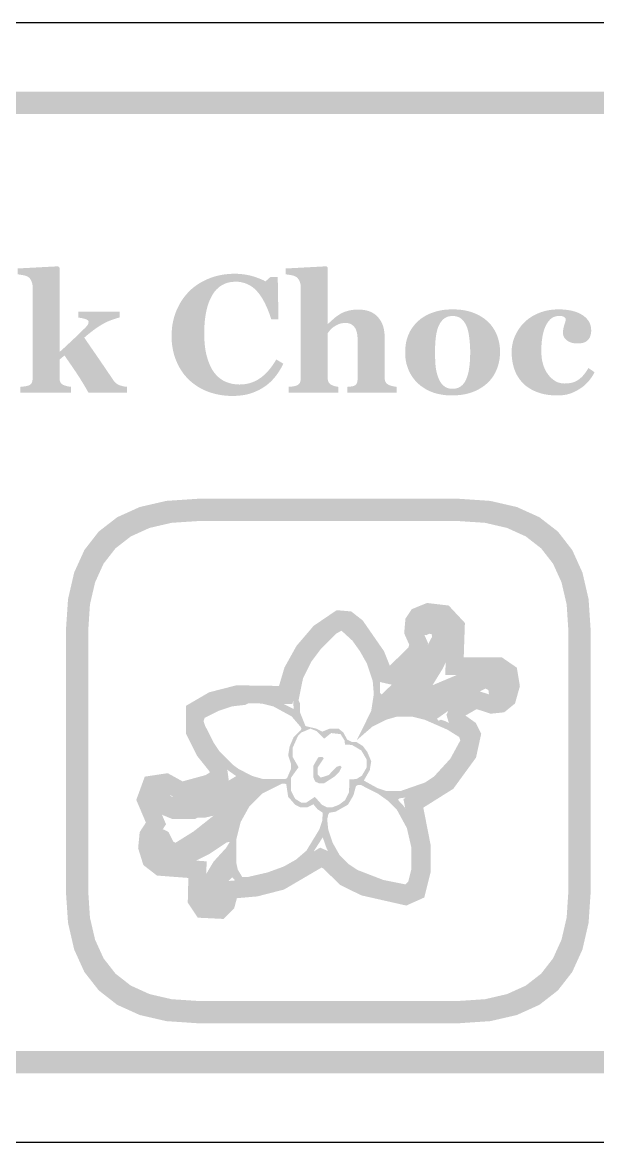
# Model space of a CAD drawing. Header units: millimetres. Extents: x 6 to 594, y 82 to 394.
# Drawn here: x 294.12 to 304.42, y 183.76 to 203.84 of the extents above; entities that cross this region are included whole.
import ezdxf

# ---------------------------------------------------------------- set-up
doc = ezdxf.new("R2010")
doc.units = ezdxf.units.MM
doc.layers.add('CUT', color=1, linetype='Continuous')
doc.layers.add('RASTER', color=7, linetype='Continuous')

msp = doc.modelspace()

# ---------------------------------------------------------------- hatches: boundary and pattern name
at = {"layer": 'RASTER'}
h = msp.add_hatch(color=7, dxfattribs=at)
h.paths.add_polyline_path([(279.2, 200.4), (279.234, 200.916), (279.338, 201.363), (279.509, 201.741), (279.75, 202.05), (280.059, 202.291), (280.438, 202.463), (280.884, 202.566), (281.4, 202.6), (338.6, 202.6), (339.116, 202.566), (339.563, 202.463), (339.941, 202.291), (340.25, 202.05), (340.491, 201.741), (340.663, 201.363), (340.766, 200.916), (340.8, 200.4), (340.8, 187.2), (340.766, 186.684), (340.662, 186.238), (340.491, 185.859), (340.25, 185.55), (339.941, 185.309), (339.563, 185.138), (339.116, 185.034), (338.6, 185), (281.4, 185), (280.884, 185.034), (280.438, 185.138), (280.059, 185.309), (279.75, 185.55), (279.509, 185.859), (279.338, 186.238), (279.234, 186.684), (279.2, 187.2)])
h.paths.add_polyline_path([(279.6, 200.4), (279.6, 187.2), (279.628, 186.778), (279.713, 186.413), (279.853, 186.103), (280.05, 185.85), (280.303, 185.653), (280.612, 185.513), (280.978, 185.428), (281.4, 185.4), (338.6, 185.4), (339.022, 185.428), (339.388, 185.513), (339.697, 185.653), (339.95, 185.85), (340.147, 186.103), (340.287, 186.413), (340.372, 186.778), (340.4, 187.2), (340.4, 200.4), (340.372, 200.822), (340.287, 201.188), (340.147, 201.497), (339.95, 201.75), (339.697, 201.947), (339.388, 202.088), (339.022, 202.172), (338.6, 202.2), (281.4, 202.2), (280.978, 202.172), (280.612, 202.088), (280.303, 201.947), (280.05, 201.75), (279.853, 201.497), (279.713, 201.188), (279.628, 200.822), (279.6, 200.4)])
for points in [[(295.995, 197.2), (295.305, 197.2), (295.274, 197.255), (295.243, 197.308), (295.213, 197.359), (295.183, 197.407), (295.155, 197.454), (295.127, 197.498), (295.099, 197.54), (295.073, 197.58), (295.046, 197.619), (295.021, 197.657), (294.995, 197.694), (294.97, 197.73), (294.945, 197.766), (294.921, 197.801), (294.897, 197.836), (294.873, 197.869), (294.785, 197.795), (294.785, 197.475), (294.786, 197.463), (294.786, 197.45), (294.788, 197.439), (294.789, 197.427), (294.791, 197.417), (294.794, 197.407), (294.797, 197.398), (294.801, 197.389), (294.805, 197.381), (294.81, 197.373), (294.816, 197.366), (294.823, 197.36), (294.831, 197.354), (294.84, 197.348), (294.85, 197.343), (294.86, 197.339), (294.867, 197.336), (294.874, 197.333), (294.881, 197.331), (294.889, 197.328), (294.896, 197.326), (294.905, 197.323), (294.913, 197.321), (294.922, 197.319), (294.93, 197.317), (294.939, 197.315), (294.948, 197.313), (294.957, 197.311), (294.966, 197.31), (294.974, 197.309), (294.983, 197.308), (294.992, 197.307), (294.992, 197.2), (294.085, 197.2), (294.085, 197.307), (294.094, 197.308), (294.104, 197.309), (294.113, 197.309), (294.122, 197.31), (294.131, 197.311), (294.14, 197.313), (294.149, 197.314), (294.158, 197.315), (294.167, 197.316), (294.176, 197.318), (294.185, 197.319), (294.193, 197.321), (294.201, 197.323), (294.208, 197.325), (294.216, 197.327), (294.223, 197.329), (294.234, 197.333), (294.244, 197.338), (294.254, 197.343), (294.262, 197.349), (294.27, 197.356), (294.276, 197.363), (294.282, 197.371), (294.287, 197.379), (294.291, 197.387), (294.294, 197.397), (294.297, 197.407), (294.299, 197.418), (294.301, 197.429), (294.302, 197.441), (294.303, 197.453), (294.303, 197.467), (294.303, 199.1), (294.303, 199.112), (294.302, 199.124), (294.3, 199.137), (294.298, 199.149), (294.295, 199.162), (294.292, 199.174), (294.287, 199.187), (294.282, 199.2), (294.277, 199.213), (294.27, 199.225), (294.264, 199.236), (294.256, 199.246), (294.248, 199.255), (294.239, 199.264), (294.23, 199.272), (294.22, 199.279), (294.213, 199.283), (294.204, 199.287), (294.195, 199.291), (294.185, 199.295), (294.174, 199.298), (294.163, 199.302), (294.15, 199.305), (294.136, 199.308), (294.123, 199.311), (294.109, 199.313), (294.096, 199.315), (294.083, 199.317), (294.071, 199.319), (294.059, 199.321), (294.047, 199.322), (294.035, 199.323), (294.035, 199.429), (294.763, 199.468), (294.785, 199.444), (294.785, 197.932), (294.813, 197.957), (294.841, 197.983), (294.871, 198.009), (294.901, 198.037), (294.931, 198.065), (294.963, 198.095), (294.996, 198.125), (295.029, 198.157), (295.062, 198.188), (295.094, 198.218), (295.123, 198.246), (295.151, 198.273), (295.178, 198.299), (295.202, 198.323), (295.225, 198.346), (295.247, 198.367), (295.258, 198.38), (295.268, 198.391), (295.277, 198.401), (295.284, 198.411), (295.29, 198.42), (295.295, 198.429), (295.298, 198.436), (295.3, 198.443), (295.301, 198.449), (295.303, 198.455), (295.303, 198.459), (295.304, 198.464), (295.305, 198.467), (295.305, 198.47), (295.305, 198.473), (295.305, 198.474), (295.305, 198.481), (295.303, 198.487), (295.299, 198.493), (295.294, 198.499), (295.287, 198.504), (295.279, 198.509), (295.27, 198.514), (295.259, 198.518), (295.247, 198.523), (295.233, 198.527), (295.218, 198.531), (295.202, 198.535), (295.184, 198.539), (295.164, 198.542), (295.143, 198.546), (295.121, 198.549), (295.121, 198.653), (295.865, 198.653), (295.865, 198.552), (295.829, 198.542), (295.796, 198.532), (295.765, 198.522), (295.736, 198.512), (295.709, 198.503), (295.684, 198.493), (295.662, 198.484), (295.642, 198.475), (295.622, 198.466), (295.602, 198.456), (295.582, 198.445), (295.561, 198.433), (295.54, 198.421), (295.518, 198.408), (295.496, 198.394), (295.474, 198.379), (295.459, 198.369), (295.444, 198.359), (295.429, 198.349), (295.415, 198.339), (295.4, 198.328), (295.386, 198.318), (295.372, 198.307), (295.357, 198.296), (295.343, 198.285), (295.328, 198.274), (295.313, 198.261), (295.297, 198.248), (295.28, 198.234), (295.263, 198.22), (295.246, 198.205), (295.228, 198.189), (295.263, 198.137), (295.298, 198.087), (295.332, 198.037), (295.366, 197.988), (295.399, 197.941), (295.431, 197.894), (295.462, 197.848), (295.493, 197.804), (295.523, 197.759), (295.554, 197.714), (295.586, 197.668), (295.617, 197.621), (295.649, 197.574), (295.682, 197.526), (295.715, 197.478), (295.748, 197.429), (295.759, 197.412), (295.772, 197.397), (295.785, 197.383), (295.799, 197.371), (295.813, 197.36), (295.828, 197.351), (295.844, 197.343), (295.861, 197.336), (295.877, 197.331), (295.894, 197.326), (295.911, 197.321), (295.928, 197.317), (295.945, 197.314), (295.962, 197.311), (295.979, 197.309), (295.995, 197.307)], [(300.823, 197.2), (299.942, 197.2), (299.942, 197.307), (299.949, 197.308), (299.957, 197.308), (299.965, 197.309), (299.974, 197.31), (299.982, 197.311), (299.991, 197.312), (300.001, 197.313), (300.01, 197.314), (300.02, 197.315), (300.029, 197.317), (300.037, 197.318), (300.045, 197.32), (300.052, 197.322), (300.058, 197.324), (300.064, 197.326), (300.069, 197.329), (300.076, 197.333), (300.083, 197.338), (300.09, 197.343), (300.095, 197.349), (300.1, 197.355), (300.105, 197.361), (300.109, 197.368), (300.112, 197.376), (300.115, 197.384), (300.118, 197.393), (300.12, 197.403), (300.122, 197.414), (300.123, 197.426), (300.124, 197.438), (300.125, 197.452), (300.125, 197.467), (300.125, 198.152), (300.124, 198.189), (300.121, 198.223), (300.117, 198.255), (300.111, 198.284), (300.103, 198.311), (300.093, 198.336), (300.082, 198.358), (300.068, 198.378), (300.054, 198.395), (300.037, 198.41), (300.019, 198.423), (300, 198.434), (299.979, 198.442), (299.957, 198.448), (299.933, 198.451), (299.908, 198.452), (299.893, 198.452), (299.879, 198.451), (299.865, 198.45), (299.851, 198.448), (299.838, 198.446), (299.825, 198.443), (299.812, 198.439), (299.799, 198.435), (299.786, 198.43), (299.774, 198.425), (299.761, 198.419), (299.749, 198.413), (299.737, 198.407), (299.724, 198.399), (299.712, 198.392), (299.7, 198.384), (299.69, 198.376), (299.68, 198.369), (299.67, 198.361), (299.662, 198.354), (299.653, 198.346), (299.646, 198.339), (299.639, 198.331), (299.632, 198.324), (299.626, 198.316), (299.62, 198.309), (299.614, 198.301), (299.608, 198.295), (299.603, 198.288), (299.598, 198.282), (299.593, 198.275), (299.589, 198.269), (299.589, 197.483), (299.589, 197.47), (299.589, 197.457), (299.59, 197.445), (299.592, 197.434), (299.594, 197.424), (299.596, 197.414), (299.599, 197.405), (299.602, 197.397), (299.605, 197.389), (299.61, 197.382), (299.615, 197.375), (299.621, 197.368), (299.627, 197.362), (299.635, 197.356), (299.643, 197.35), (299.652, 197.345), (299.657, 197.342), (299.663, 197.339), (299.67, 197.336), (299.677, 197.333), (299.685, 197.33), (299.692, 197.327), (299.701, 197.324), (299.709, 197.322), (299.718, 197.319), (299.727, 197.317), (299.736, 197.315), (299.745, 197.313), (299.753, 197.311), (299.762, 197.309), (299.771, 197.308), (299.779, 197.307), (299.779, 197.2), (298.888, 197.2), (298.888, 197.307), (298.898, 197.308), (298.907, 197.308), (298.917, 197.309), (298.926, 197.31), (298.935, 197.311), (298.944, 197.312), (298.953, 197.313), (298.962, 197.314), (298.971, 197.315), (298.98, 197.317), (298.988, 197.318), (298.996, 197.32), (299.004, 197.322), (299.012, 197.324), (299.019, 197.326), (299.026, 197.329), (299.037, 197.334), (299.048, 197.339), (299.057, 197.344), (299.065, 197.35), (299.073, 197.357), (299.08, 197.364), (299.085, 197.371), (299.09, 197.379), (299.094, 197.388), (299.097, 197.397), (299.1, 197.407), (299.102, 197.418), (299.104, 197.429), (299.106, 197.441), (299.106, 197.453), (299.107, 197.467), (299.107, 199.1), (299.106, 199.112), (299.105, 199.124), (299.104, 199.136), (299.101, 199.148), (299.098, 199.161), (299.094, 199.174), (299.09, 199.186), (299.085, 199.2), (299.079, 199.212), (299.073, 199.224), (299.066, 199.235), (299.058, 199.246), (299.05, 199.255), (299.042, 199.264), (299.033, 199.272), (299.023, 199.279), (299.015, 199.283), (299.007, 199.288), (298.998, 199.292), (298.987, 199.296), (298.976, 199.299), (298.964, 199.303), (298.952, 199.306), (298.938, 199.309), (298.924, 199.311), (298.911, 199.314), (298.898, 199.316), (298.885, 199.318), (298.873, 199.319), (298.861, 199.321), (298.85, 199.322), (298.839, 199.323), (298.839, 199.429), (299.567, 199.468), (299.589, 199.444), (299.589, 198.436), (299.594, 198.436), (299.608, 198.449), (299.622, 198.461), (299.635, 198.472), (299.647, 198.484), (299.66, 198.495), (299.672, 198.506), (299.683, 198.516), (299.695, 198.526), (299.706, 198.536), (299.718, 198.547), (299.731, 198.557), (299.744, 198.567), (299.758, 198.577), (299.773, 198.587), (299.788, 198.597), (299.804, 198.608), (299.818, 198.616), (299.833, 198.625), (299.849, 198.633), (299.866, 198.64), (299.885, 198.648), (299.904, 198.655), (299.924, 198.661), (299.945, 198.668), (299.967, 198.674), (299.99, 198.679), (300.013, 198.683), (300.036, 198.686), (300.06, 198.689), (300.084, 198.691), (300.108, 198.692), (300.134, 198.693), (300.191, 198.691), (300.245, 198.684), (300.295, 198.674), (300.341, 198.659), (300.384, 198.639), (300.423, 198.616), (300.459, 198.588), (300.49, 198.556), (300.518, 198.521), (300.542, 198.483), (300.563, 198.442), (300.58, 198.399), (300.593, 198.352), (300.602, 198.303), (300.608, 198.252), (300.61, 198.198), (300.61, 197.48), (300.61, 197.467), (300.611, 197.454), (300.612, 197.442), (300.614, 197.431), (300.616, 197.421), (300.619, 197.411), (300.622, 197.402), (300.626, 197.393), (300.63, 197.386), (300.636, 197.378), (300.642, 197.371), (300.649, 197.364), (300.657, 197.358), (300.666, 197.352), (300.675, 197.347), (300.686, 197.342), (300.692, 197.339), (300.699, 197.336), (300.706, 197.334), (300.714, 197.331), (300.721, 197.329), (300.729, 197.326), (300.736, 197.324), (300.744, 197.322), (300.753, 197.319), (300.761, 197.317), (300.771, 197.315), (300.78, 197.314), (300.79, 197.312), (300.801, 197.31), (300.812, 197.308), (300.823, 197.307)], [(297.879, 197.144), (297.822, 197.145), (297.767, 197.149), (297.712, 197.155), (297.658, 197.163), (297.605, 197.173), (297.553, 197.186), (297.502, 197.201), (297.451, 197.218), (297.402, 197.238), (297.355, 197.259), (297.309, 197.283), (297.265, 197.309), (297.222, 197.337), (297.181, 197.367), (297.142, 197.399), (297.104, 197.433), (297.069, 197.468), (297.036, 197.506), (297.004, 197.545), (296.975, 197.587), (296.947, 197.63), (296.921, 197.676), (296.898, 197.724), (296.876, 197.773), (296.856, 197.825), (296.839, 197.877), (296.825, 197.931), (296.813, 197.986), (296.804, 198.043), (296.797, 198.1), (296.794, 198.159), (296.792, 198.22), (296.794, 198.279), (296.798, 198.338), (296.804, 198.396), (296.813, 198.452), (296.825, 198.508), (296.84, 198.562), (296.857, 198.615), (296.876, 198.667), (296.899, 198.718), (296.923, 198.767), (296.949, 198.814), (296.978, 198.859), (297.008, 198.903), (297.041, 198.945), (297.076, 198.985), (297.113, 199.024), (297.151, 199.06), (297.191, 199.094), (297.234, 199.125), (297.277, 199.155), (297.323, 199.183), (297.371, 199.208), (297.42, 199.232), (297.472, 199.253), (297.525, 199.272), (297.578, 199.289), (297.633, 199.303), (297.689, 199.314), (297.745, 199.323), (297.803, 199.329), (297.861, 199.333), (297.92, 199.334), (297.963, 199.334), (298.005, 199.332), (298.045, 199.328), (298.085, 199.324), (298.124, 199.318), (298.162, 199.311), (298.199, 199.302), (298.235, 199.293), (298.27, 199.282), (298.303, 199.271), (298.335, 199.26), (298.366, 199.248), (298.396, 199.236), (298.424, 199.224), (298.45, 199.211), (298.475, 199.198), (298.566, 199.279), (298.694, 199.279), (298.707, 198.52), (298.578, 198.52), (298.55, 198.604), (298.52, 198.682), (298.489, 198.754), (298.457, 198.821), (298.423, 198.882), (298.388, 198.937), (298.352, 198.986), (298.314, 199.03), (298.275, 199.068), (298.233, 199.101), (298.189, 199.129), (298.144, 199.152), (298.096, 199.169), (298.046, 199.182), (297.993, 199.19), (297.939, 199.192), (297.872, 199.188), (297.81, 199.177), (297.751, 199.158), (297.697, 199.132), (297.646, 199.097), (297.6, 199.056), (297.558, 199.007), (297.52, 198.95), (297.487, 198.886), (297.457, 198.816), (297.433, 198.74), (297.413, 198.658), (297.397, 198.57), (297.386, 198.476), (297.379, 198.376), (297.377, 198.269), (297.377, 198.209), (297.38, 198.15), (297.384, 198.094), (297.389, 198.04), (297.396, 197.988), (297.404, 197.939), (297.414, 197.892), (297.426, 197.847), (297.439, 197.804), (297.452, 197.763), (297.467, 197.725), (297.482, 197.689), (297.499, 197.655), (297.516, 197.622), (297.535, 197.593), (297.554, 197.565), (297.576, 197.538), (297.598, 197.513), (297.622, 197.49), (297.647, 197.468), (297.672, 197.449), (297.699, 197.431), (297.726, 197.415), (297.755, 197.401), (297.784, 197.389), (297.814, 197.379), (297.845, 197.37), (297.877, 197.362), (297.909, 197.357), (297.942, 197.353), (297.976, 197.35), (298.011, 197.349), (298.062, 197.351), (298.111, 197.356), (298.159, 197.365), (298.205, 197.377), (298.25, 197.393), (298.293, 197.412), (298.336, 197.435), (298.376, 197.461), (298.416, 197.49), (298.455, 197.524), (298.493, 197.56), (298.53, 197.601), (298.566, 197.645), (298.601, 197.692), (298.635, 197.743), (298.669, 197.798), (298.795, 197.721), (298.779, 197.69), (298.762, 197.659), (298.745, 197.629), (298.727, 197.599), (298.709, 197.571), (298.69, 197.543), (298.671, 197.517), (298.651, 197.491), (298.631, 197.466), (298.609, 197.442), (298.587, 197.418), (298.564, 197.396), (298.541, 197.375), (298.516, 197.354), (298.491, 197.334), (298.465, 197.316), (298.436, 197.296), (298.406, 197.278), (298.375, 197.26), (298.343, 197.244), (298.311, 197.229), (298.278, 197.215), (298.244, 197.202), (298.209, 197.19), (298.174, 197.179), (298.136, 197.17), (298.097, 197.162), (298.057, 197.156), (298.015, 197.151), (297.971, 197.147), (297.926, 197.145), (297.879, 197.144)], [(303.702, 197.153), (303.652, 197.154), (303.603, 197.157), (303.556, 197.161), (303.51, 197.168), (303.466, 197.176), (303.423, 197.186), (303.382, 197.199), (303.342, 197.212), (303.304, 197.228), (303.268, 197.245), (303.233, 197.263), (303.2, 197.283), (303.169, 197.303), (303.139, 197.326), (303.111, 197.349), (303.085, 197.374), (303.061, 197.401), (303.038, 197.429), (303.017, 197.458), (302.997, 197.488), (302.979, 197.519), (302.962, 197.552), (302.948, 197.585), (302.934, 197.62), (302.923, 197.656), (302.913, 197.693), (302.904, 197.73), (302.897, 197.769), (302.892, 197.808), (302.888, 197.848), (302.885, 197.888), (302.885, 197.929), (302.885, 197.967), (302.888, 198.005), (302.893, 198.042), (302.9, 198.078), (302.908, 198.114), (302.919, 198.15), (302.931, 198.185), (302.945, 198.22), (302.961, 198.253), (302.978, 198.286), (302.997, 198.318), (303.017, 198.349), (303.038, 198.378), (303.061, 198.407), (303.085, 198.435), (303.11, 198.461), (303.138, 198.487), (303.167, 198.512), (303.198, 198.535), (303.23, 198.557), (303.264, 198.578), (303.3, 198.597), (303.337, 198.615), (303.376, 198.632), (303.416, 198.647), (303.458, 198.66), (303.5, 198.671), (303.543, 198.68), (303.588, 198.687), (303.633, 198.692), (303.679, 198.695), (303.727, 198.696), (303.792, 198.694), (303.855, 198.689), (303.913, 198.681), (303.968, 198.67), (304.02, 198.656), (304.068, 198.638), (304.112, 198.618), (304.153, 198.594), (304.19, 198.567), (304.222, 198.538), (304.249, 198.507), (304.271, 198.474), (304.288, 198.439), (304.3, 198.401), (304.307, 198.361), (304.31, 198.319), (304.309, 198.293), (304.306, 198.269), (304.302, 198.246), (304.296, 198.224), (304.288, 198.203), (304.279, 198.184), (304.267, 198.166), (304.254, 198.149), (304.239, 198.134), (304.221, 198.121), (304.201, 198.11), (304.178, 198.101), (304.153, 198.094), (304.125, 198.089), (304.095, 198.086), (304.062, 198.085), (304.035, 198.086), (304.01, 198.088), (303.985, 198.092), (303.961, 198.098), (303.939, 198.105), (303.918, 198.114), (303.897, 198.125), (303.878, 198.138), (303.861, 198.151), (303.846, 198.166), (303.833, 198.182), (303.823, 198.198), (303.815, 198.216), (303.809, 198.235), (303.806, 198.254), (303.804, 198.275), (303.805, 198.293), (303.806, 198.311), (303.808, 198.329), (303.81, 198.347), (303.814, 198.364), (303.818, 198.382), (303.822, 198.4), (303.828, 198.417), (303.833, 198.434), (303.838, 198.45), (303.843, 198.465), (303.847, 198.479), (303.85, 198.492), (303.852, 198.504), (303.854, 198.515), (303.856, 198.524), (303.852, 198.531), (303.847, 198.537), (303.842, 198.542), (303.837, 198.547), (303.832, 198.552), (303.827, 198.557), (303.821, 198.561), (303.815, 198.565), (303.808, 198.568), (303.801, 198.571), (303.792, 198.573), (303.783, 198.575), (303.773, 198.576), (303.762, 198.578), (303.75, 198.578), (303.737, 198.578), (303.721, 198.578), (303.705, 198.576), (303.689, 198.574), (303.674, 198.571), (303.659, 198.566), (303.645, 198.561), (303.631, 198.555), (303.617, 198.548), (303.604, 198.539), (303.59, 198.529), (303.577, 198.518), (303.565, 198.505), (303.552, 198.491), (303.54, 198.475), (303.528, 198.458), (303.516, 198.439), (303.505, 198.42), (303.494, 198.4), (303.484, 198.377), (303.475, 198.354), (303.466, 198.328), (303.458, 198.301), (303.45, 198.273), (303.443, 198.243), (303.437, 198.211), (303.432, 198.178), (303.427, 198.144), (303.423, 198.107), (303.42, 198.07), (303.418, 198.03), (303.417, 197.99), (303.416, 197.947), (303.418, 197.883), (303.424, 197.823), (303.433, 197.766), (303.447, 197.712), (303.464, 197.661), (303.485, 197.613), (303.51, 197.568), (303.539, 197.527), (303.57, 197.489), (303.603, 197.457), (303.637, 197.429), (303.673, 197.407), (303.71, 197.389), (303.749, 197.377), (303.789, 197.369), (303.831, 197.367), (303.87, 197.368), (303.908, 197.372), (303.943, 197.377), (303.977, 197.385), (304.008, 197.395), (304.037, 197.408), (304.064, 197.423), (304.089, 197.44), (304.113, 197.459), (304.136, 197.48), (304.158, 197.502), (304.18, 197.527), (304.201, 197.554), (304.221, 197.582), (304.241, 197.613), (304.26, 197.645), (304.37, 197.569), (304.358, 197.547), (304.346, 197.525), (304.333, 197.504), (304.32, 197.484), (304.306, 197.463), (304.292, 197.444), (304.277, 197.425), (304.261, 197.406), (304.245, 197.388), (304.228, 197.37), (304.211, 197.353), (304.192, 197.336), (304.173, 197.32), (304.153, 197.304), (304.132, 197.289), (304.111, 197.275), (304.087, 197.26), (304.064, 197.247), (304.041, 197.234), (304.018, 197.222), (303.994, 197.211), (303.971, 197.201), (303.947, 197.192), (303.923, 197.184), (303.899, 197.177), (303.874, 197.17), (303.847, 197.165), (303.82, 197.161), (303.792, 197.157), (303.763, 197.155), (303.733, 197.154), (303.702, 197.153)]]:
    msp.add_hatch(color=7, dxfattribs=at).paths.add_polyline_path(points)
h = msp.add_hatch(color=7, dxfattribs=at)
h.paths.add_polyline_path([(302.454, 198.48), (302.48, 198.454), (302.505, 198.427), (302.528, 198.399), (302.549, 198.369), (302.569, 198.338), (302.588, 198.306), (302.604, 198.273), (302.619, 198.239), (302.633, 198.203), (302.644, 198.167), (302.654, 198.13), (302.662, 198.092), (302.668, 198.054), (302.673, 198.014), (302.676, 197.975), (302.677, 197.934), (302.676, 197.894), (302.673, 197.854), (302.669, 197.815), (302.662, 197.776), (302.654, 197.738), (302.645, 197.7), (302.633, 197.663), (302.62, 197.627), (302.605, 197.592), (302.589, 197.557), (302.571, 197.525), (302.551, 197.493), (302.529, 197.463), (302.506, 197.434), (302.482, 197.406), (302.455, 197.38), (302.426, 197.354), (302.395, 197.328), (302.362, 197.305), (302.328, 197.283), (302.293, 197.263), (302.257, 197.244), (302.219, 197.227), (302.179, 197.212), (302.138, 197.198), (302.096, 197.186), (302.052, 197.176), (302.007, 197.168), (301.961, 197.161), (301.913, 197.157), (301.863, 197.154), (301.812, 197.153), (301.768, 197.154), (301.725, 197.156), (301.682, 197.16), (301.641, 197.166), (301.6, 197.173), (301.56, 197.182), (301.521, 197.192), (301.483, 197.204), (301.446, 197.218), (301.41, 197.233), (301.376, 197.25), (301.342, 197.268), (301.309, 197.289), (301.278, 197.31), (301.247, 197.333), (301.218, 197.358), (301.19, 197.383), (301.165, 197.41), (301.141, 197.438), (301.118, 197.468), (301.097, 197.499), (301.077, 197.531), (301.059, 197.565), (301.042, 197.601), (301.027, 197.637), (301.014, 197.675), (301.002, 197.714), (300.993, 197.754), (300.986, 197.794), (300.981, 197.836), (300.978, 197.879), (300.977, 197.924), (300.978, 197.967), (300.981, 198.009), (300.985, 198.05), (300.991, 198.09), (300.999, 198.128), (301.009, 198.165), (301.02, 198.202), (301.034, 198.236), (301.049, 198.27), (301.065, 198.303), (301.084, 198.335), (301.104, 198.366), (301.126, 198.396), (301.15, 198.425), (301.176, 198.453), (301.203, 198.48), (301.231, 198.505), (301.26, 198.529), (301.291, 198.551), (301.324, 198.571), (301.358, 198.59), (301.394, 198.608), (301.431, 198.624), (301.47, 198.639), (301.511, 198.652), (301.552, 198.664), (301.595, 198.674), (301.638, 198.682), (301.683, 198.688), (301.73, 198.692), (301.777, 198.695), (301.825, 198.696), (301.876, 198.695), (301.925, 198.692), (301.972, 198.688), (302.018, 198.682), (302.063, 198.674), (302.105, 198.664), (302.147, 198.652), (302.187, 198.639), (302.225, 198.624), (302.262, 198.608), (302.297, 198.59), (302.331, 198.571), (302.364, 198.551), (302.395, 198.529), (302.425, 198.505), (302.454, 198.48)])
h.paths.add_polyline_path([(302.079, 197.465), (302.087, 197.486), (302.094, 197.508), (302.101, 197.532), (302.107, 197.556), (302.113, 197.581), (302.118, 197.608), (302.122, 197.636), (302.126, 197.664), (302.13, 197.694), (302.133, 197.725), (302.136, 197.758), (302.138, 197.791), (302.14, 197.826), (302.141, 197.862), (302.142, 197.899), (302.142, 197.937), (302.142, 197.963), (302.141, 197.99), (302.14, 198.018), (302.138, 198.047), (302.136, 198.076), (302.134, 198.107), (302.131, 198.139), (302.127, 198.171), (302.123, 198.203), (302.119, 198.234), (302.114, 198.262), (302.109, 198.289), (302.103, 198.314), (302.097, 198.338), (302.09, 198.359), (302.083, 198.379), (302.074, 198.402), (302.064, 198.423), (302.053, 198.443), (302.041, 198.462), (302.029, 198.479), (302.015, 198.495), (302.001, 198.51), (301.986, 198.524), (301.97, 198.537), (301.953, 198.547), (301.935, 198.556), (301.915, 198.564), (301.895, 198.57), (301.874, 198.574), (301.852, 198.576), (301.828, 198.577), (301.803, 198.576), (301.779, 198.573), (301.756, 198.569), (301.735, 198.563), (301.715, 198.555), (301.696, 198.545), (301.678, 198.533), (301.662, 198.52), (301.647, 198.505), (301.633, 198.489), (301.619, 198.472), (301.607, 198.454), (301.595, 198.435), (301.585, 198.415), (301.575, 198.394), (301.566, 198.372), (301.559, 198.351), (301.552, 198.328), (301.546, 198.305), (301.54, 198.281), (301.535, 198.256), (301.531, 198.231), (301.527, 198.204), (301.524, 198.176), (301.521, 198.148), (301.519, 198.12), (301.517, 198.091), (301.515, 198.062), (301.514, 198.033), (301.513, 198.003), (301.512, 197.973), (301.512, 197.943), (301.512, 197.904), (301.513, 197.866), (301.513, 197.831), (301.515, 197.797), (301.516, 197.765), (301.518, 197.734), (301.52, 197.705), (301.522, 197.678), (301.525, 197.652), (301.529, 197.626), (301.534, 197.6), (301.54, 197.573), (301.546, 197.547), (301.554, 197.521), (301.563, 197.494), (301.572, 197.468), (301.581, 197.446), (301.591, 197.425), (301.601, 197.405), (301.613, 197.387), (301.626, 197.369), (301.639, 197.353), (301.653, 197.338), (301.669, 197.325), (301.685, 197.312), (301.702, 197.301), (301.721, 197.292), (301.74, 197.285), (301.761, 197.279), (301.782, 197.275), (301.805, 197.273), (301.828, 197.272), (301.85, 197.273), (301.871, 197.275), (301.891, 197.279), (301.91, 197.284), (301.929, 197.291), (301.946, 197.299), (301.963, 197.309), (301.979, 197.321), (301.995, 197.334), (302.009, 197.348), (302.023, 197.364), (302.036, 197.381), (302.048, 197.4), (302.059, 197.42), (302.069, 197.442), (302.079, 197.465)])
h = msp.add_hatch(color=7, dxfattribs=at)
h.paths.add_polyline_path([(294.9, 192.95), (294.937, 193.501), (295.047, 193.978), (295.23, 194.382), (295.487, 194.713), (295.818, 194.97), (296.222, 195.153), (296.699, 195.263), (297.25, 195.3), (301.95, 195.3), (302.501, 195.263), (302.978, 195.153), (303.382, 194.97), (303.713, 194.713), (303.97, 194.382), (304.153, 193.978), (304.263, 193.501), (304.3, 192.95), (304.3, 188.25), (304.263, 187.699), (304.153, 187.222), (303.97, 186.818), (303.713, 186.488), (303.382, 186.23), (302.978, 186.047), (302.501, 185.937), (301.95, 185.9), (297.25, 185.9), (296.699, 185.937), (296.222, 186.047), (295.818, 186.23), (295.488, 186.488), (295.23, 186.818), (295.047, 187.222), (294.937, 187.699), (294.9, 188.25)])
h.paths.add_polyline_path([(295.3, 192.95), (295.3, 188.25), (295.33, 187.793), (295.422, 187.397), (295.574, 187.062), (295.788, 186.788), (296.062, 186.574), (296.397, 186.422), (296.793, 186.33), (297.25, 186.3), (301.95, 186.3), (302.407, 186.33), (302.803, 186.422), (303.138, 186.574), (303.413, 186.788), (303.626, 187.062), (303.778, 187.397), (303.87, 187.793), (303.9, 188.25), (303.9, 192.95), (303.87, 193.407), (303.778, 193.803), (303.626, 194.138), (303.412, 194.413), (303.138, 194.626), (302.803, 194.778), (302.407, 194.87), (301.95, 194.9), (297.25, 194.9), (296.793, 194.87), (296.397, 194.778), (296.062, 194.626), (295.788, 194.413), (295.574, 194.138), (295.422, 193.803), (295.33, 193.407), (295.3, 192.95)])
h = msp.add_hatch(color=7, dxfattribs=at)
h.paths.add_polyline_path([(301.368, 193.433), (301.757, 193.387), (302.047, 193.075), (302.026, 192.459), (302.708, 192.459), (302.978, 192.273), (303.032, 191.942), (302.945, 191.631), (302.751, 191.473), (302.511, 191.448), (302.257, 191.53), (302.061, 191.417), (302.057, 191.407), (302.054, 191.417), (302.244, 191.282), (302.34, 191.09), (302.246, 190.661), (301.839, 190.102), (301.302, 189.764), (301.433, 189.096), (301.433, 188.609), (301.319, 188.153), (300.997, 188.009), (300.19, 188.192), (299.814, 188.379), (299.506, 188.676), (299.477, 188.689), (298.807, 188.296), (298.328, 188.173), (297.962, 188.141), (297.913, 187.956), (297.726, 187.769), (297.261, 187.792), (297.082, 188.061), (297.093, 188.504), (296.53, 188.547), (296.287, 188.735), (296.193, 189.037), (296.221, 189.326), (296.332, 189.497), (296.16, 189.903), (296.312, 190.32), (296.723, 190.382), (296.988, 190.235), (297.404, 190.348), (297.475, 190.393), (297.471, 190.415), (297.252, 190.689), (297.049, 191.092), (297.049, 191.589), (297.466, 191.832), (297.953, 191.957), (298.717, 191.946), (298.815, 192.277), (299.031, 192.665), (299.337, 193.023), (299.75, 193.304), (300.011, 193.281), (300.216, 193.12), (300.599, 192.567), (300.703, 192.304), (300.699, 192.305), (301.036, 192.637), (301.05, 192.684), (300.959, 192.889), (300.982, 193.152), (301.095, 193.322)])
h.paths.add_polyline_path([(301.412, 193.106), (301.307, 193.063), (301.293, 193.042), (301.285, 192.943), (301.39, 192.707), (301.319, 192.467), (300.8, 191.954), (300.467, 192.029), (300.315, 192.415), (299.98, 192.898), (299.888, 192.971), (299.836, 192.975), (299.552, 192.783), (299.295, 192.481), (299.112, 192.152), (298.955, 191.622), (297.991, 191.637), (297.589, 191.533), (297.369, 191.405), (297.369, 191.168), (297.522, 190.863), (297.776, 190.547), (297.82, 190.235), (297.535, 190.051), (296.946, 189.893), (296.663, 190.049), (296.548, 190.032), (296.504, 189.911), (296.693, 189.466), (296.532, 189.218), (296.518, 189.07), (296.563, 188.926), (296.65, 188.859), (297.42, 188.801), (297.405, 188.154), (297.438, 188.104), (297.601, 188.096), (297.626, 188.121), (297.71, 188.441), (298.274, 188.489), (298.684, 188.595), (299.454, 189.047), (299.686, 188.947), (300, 188.644), (300.298, 188.496), (300.964, 188.345), (301.046, 188.381), (301.113, 188.648), (301.113, 189.065), (300.946, 189.918), (301.616, 190.34), (301.948, 190.795), (302.003, 191.048), (301.993, 191.068), (301.779, 191.22), (301.717, 191.427), (301.809, 191.64), (302.219, 191.878), (302.545, 191.773), (302.623, 191.781), (302.664, 191.814), (302.704, 191.96), (302.684, 192.087), (302.608, 192.139), (301.695, 192.139), (301.722, 192.954), (301.603, 193.083), (301.412, 193.106)])
h = msp.add_hatch(color=7, dxfattribs=at)
h.paths.add_polyline_path([(301.414, 193.193), (301.566, 193.201), (301.653, 193.155), (301.76, 193.076), (301.831, 192.935), (301.831, 192.695), (301.805, 192.589), (301.653, 192.262), (301.467, 191.959), (302.017, 192.19), (302.363, 192.27), (302.576, 192.244), (302.716, 192.172), (302.77, 192.119), (302.815, 192.004), (302.754, 191.8), (302.663, 191.704), (302.629, 191.685), (302.488, 191.704), (302.469, 191.871), (302.416, 191.898), (302.063, 191.72), (301.547, 191.358), (301.573, 191.321), (301.619, 191.34), (301.698, 191.313), (301.946, 191.188), (302.079, 191.082), (302.097, 190.968), (302.044, 190.835), (301.946, 190.641), (301.813, 190.455), (301.547, 190.189), (301.3, 190.037), (301.087, 189.958), (300.874, 189.931), (300.848, 189.904), (300.962, 189.78), (301.087, 189.532), (301.193, 189.107), (301.193, 188.602), (301.095, 188.302), (301.007, 188.256), (300.795, 188.283), (300.236, 188.442), (299.989, 188.567), (299.67, 188.86), (299.572, 189.027), (299.5, 189.232), (299.261, 188.86), (298.995, 188.674), (298.695, 188.522), (298.163, 188.389), (298.004, 188.389), (297.879, 188.514), (297.756, 188.397), (297.685, 188.283), (297.711, 188.177), (297.693, 188.062), (297.552, 187.964), (297.411, 188.009), (297.313, 188.15), (297.313, 188.336), (297.366, 188.496), (297.544, 188.796), (297.772, 189.046), (297.836, 189.152), (297.783, 189.142), (297.48, 188.94), (297.233, 188.815), (296.967, 188.735), (296.728, 188.735), (296.56, 188.807), (296.454, 188.94), (296.409, 189.08), (296.454, 189.248), (296.497, 189.312), (296.568, 189.346), (296.648, 189.373), (296.736, 189.328), (296.826, 189.152), (296.861, 189.134), (297.188, 189.338), (297.544, 189.62), (297.392, 189.585), (297.259, 189.585), (297.206, 189.559), (296.808, 189.559), (296.507, 189.684), (296.409, 189.851), (296.409, 189.984), (296.454, 190.072), (296.534, 190.152), (296.621, 190.17), (296.709, 190.125), (296.773, 189.976), (296.808, 189.958), (296.94, 189.958), (297.339, 190.064), (297.818, 190.25), (297.95, 190.33), (297.81, 190.428), (297.597, 190.641), (297.464, 190.827), (297.366, 190.994), (297.259, 191.26), (297.278, 191.428), (297.411, 191.534), (297.578, 191.606), (297.818, 191.685), (298.083, 191.739), (298.456, 191.739), (298.721, 191.659), (298.979, 191.534), (298.961, 191.898), (299.04, 192.164), (299.165, 192.411), (299.272, 192.571), (299.564, 192.89), (299.838, 193.068), (299.952, 193.022), (300.058, 192.916), (300.324, 192.544), (300.502, 192.137), (300.529, 192.031), (300.529, 191.818), (300.555, 191.792), (301.175, 192.395), (301.387, 192.688), (301.459, 192.828), (301.451, 192.874), (301.406, 192.882), (301.353, 192.855), (301.239, 192.874), (301.193, 192.935), (301.193, 193.014), (301.265, 193.129)])
h.paths.add_polyline_path([(299.838, 192.935), (299.75, 192.89), (299.458, 192.597), (299.298, 192.384), (299.147, 192.084), (299.067, 191.685), (299.093, 191.632), (299.093, 191.473), (299.192, 191.226), (299.386, 191.18), (299.492, 191.127), (299.625, 191.18), (299.785, 191.18), (299.872, 191.109), (299.936, 190.986), (300.024, 190.941), (300.104, 190.941), (300.218, 190.869), (300.298, 190.763), (300.369, 190.596), (300.343, 190.436), (300.236, 190.25), (300.476, 190.117), (300.635, 190.064), (300.901, 190.064), (301.334, 190.215), (301.494, 190.322), (301.786, 190.641), (301.964, 190.968), (301.946, 191.029), (301.733, 191.162), (301.326, 191.34), (301.114, 191.393), (300.821, 191.393), (300.635, 191.34), (300.388, 191.215), (300.112, 190.976), (300.369, 191.499), (300.415, 191.8), (300.396, 192.031), (300.29, 192.35), (300.165, 192.571), (300.032, 192.757)])
h.paths.add_polyline_path([(298.163, 191.632), (298.11, 191.606), (297.871, 191.579), (297.632, 191.499), (297.384, 191.374), (297.366, 191.313), (297.392, 191.234), (297.544, 190.933), (297.65, 190.774), (297.889, 190.534), (297.996, 190.455), (298.243, 190.33), (298.429, 190.277), (298.828, 190.277), (298.862, 190.295), (298.934, 190.463), (298.934, 190.542), (298.881, 190.702), (298.907, 190.861), (298.979, 191.029), (299.101, 191.146), (299.12, 191.18), (299.101, 191.215), (298.942, 191.401), (298.615, 191.579), (298.402, 191.632)])
h.paths.add_polyline_path([(299.28, 191.18), (299.112, 191.109), (299.059, 191.055), (298.961, 190.835), (298.961, 190.675), (299.067, 190.489), (298.934, 190.303), (298.934, 190.064), (299.006, 189.923), (299.12, 189.851), (299.2, 189.851), (299.359, 189.958), (299.484, 189.817), (299.572, 189.772), (299.678, 189.772), (299.793, 189.817), (299.899, 189.896), (299.971, 190.037), (299.979, 190.269), (300.104, 190.277), (300.202, 190.338), (300.29, 190.489), (300.29, 190.622), (300.191, 190.79), (300.024, 190.888), (299.899, 190.896), (299.891, 190.968), (299.819, 191.082), (299.652, 191.101), (299.527, 191.002), (299.394, 191.135)])
h.paths.add_polyline_path([(299.42, 190.667), (299.492, 190.675), (299.519, 190.649), (299.412, 190.489), (299.412, 190.356), (299.466, 190.303), (299.606, 190.348), (299.75, 190.497), (299.811, 190.516), (299.838, 190.489), (299.793, 190.402), (299.713, 190.322), (299.519, 190.197), (299.439, 190.197), (299.367, 190.231), (299.333, 190.303), (299.333, 190.516)])
h.paths.add_polyline_path([(298.775, 190.197), (298.421, 190.019), (298.182, 189.78), (298.03, 189.506), (297.95, 189.187), (297.95, 188.788), (297.977, 188.655), (298.057, 188.522), (298.163, 188.522), (298.509, 188.602), (298.801, 188.708), (299.022, 188.833), (299.208, 188.993), (299.439, 189.373), (299.492, 189.532), (299.5, 189.673), (299.404, 189.737), (299.333, 189.825), (299.226, 189.772), (299.093, 189.772), (299.006, 189.817), (298.881, 189.958), (298.846, 190.189)])
h.paths.add_polyline_path([(300.13, 190.17), (300.096, 190.152), (300.05, 189.984), (299.952, 189.817), (299.731, 189.692), (299.617, 189.673), (299.599, 189.639), (299.58, 189.551), (299.599, 189.373), (299.678, 189.134), (299.803, 188.913), (299.963, 188.753), (300.122, 188.647), (300.582, 188.469), (300.981, 188.389), (301.034, 188.442), (301.087, 188.655), (301.087, 189.054), (301.007, 189.399), (300.829, 189.726), (300.67, 189.886), (300.484, 190.019), (300.183, 190.17)])

# ---------------------------------------------------------------- linework, layer by layer
at = {"layer": 'CUT'}
for points in [[(280.999, 203.84), (339.001, 203.84)], [(339.001, 183.76), (280.999, 183.76)]]:
    msp.add_lwpolyline(points, dxfattribs=at)

doc.saveas('drawing.dxf')
